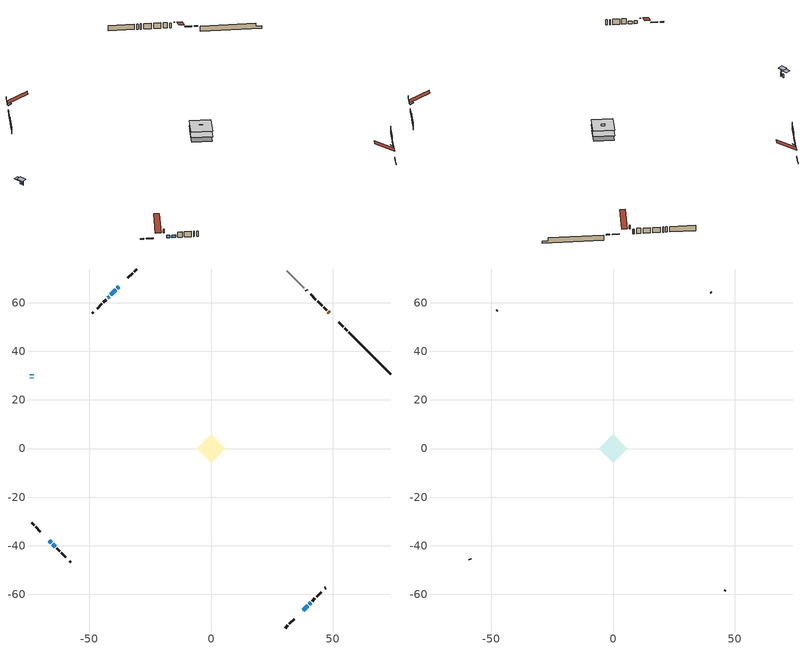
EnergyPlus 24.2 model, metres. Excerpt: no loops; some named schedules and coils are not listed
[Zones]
conditioned space
 floor outside (Floor1 construction): -0.5,0 0,0.5 0.5,0 0,-0.5 z1.17
 floor adiabatic (AdiabaticFloorConstruction): -5.95,0 0,5.95 5.95,0 0,-5.95 z1.17
 floor foundation (Slab1 construction): -5.72,0 0,5.72 5.72,0 0,-5.72 z-1.22
 wall outside (RimJoist1 construction): 30.58,-73.82 31.61,-72.79 / -73.82,-30.58 -72.79,-31.61 / -30.58,73.82 -31.61,72.79 / 56.03,48.37 55,49.4 z1.17:1.47
 wall outside (RimJoist2 construction): 32.27,-72.13 34.17,-70.23 / -72.13,-32.27 -70.23,-34.17 / -32.27,72.13 -34.17,70.23 / 54.34,50.06 52.44,51.96 z1.17:1.47
 wall outside (AdiabaticWallConstruction 1): 48.64,55.75 48.19,56.21 z1.17:3.2
 wall outside (AdiabaticWallConstruction): -73.82,30.58 -73.82,30.09 z1.17:2.77; -66.44,-37.96 -65.66,-38.74 / 37.96,-66.44 39.74,-64.65 / -37.96,66.44 -38.5,65.89 / -39.16,65.24 -41.26,63.14 / -65,-39.39 -64,-40.4 / -41.91,62.48 -42.5,61.9 / 40.4,-64 40.93,-63.47 z1.17:2.39; -73.82,29.17 -73.82,28.94 z1.17:3.2
 wall outside (Wall1 construction): 41.58,-62.81 42.74,-61.66 / -63.34,-41.05 -62.19,-42.21 / -43.15,61.24 -44.31,60.08 / 47.53,56.86 46.38,58.02 z1.17:3.61
 wall outside (Wall2 construction): 43.4,-61 45.29,-59.11 / -61.53,-42.87 -59.64,-44.76 / -44.97,59.43 -46.86,57.54 / 45.72,58.68 43.83,60.57 z1.17:3.61
 wall outside (Wall5 construction): 46.84,-57.56 47.23,-57.17 / -58.09,-46.31 -57.7,-46.7 / -48.41,55.99 -48.8,55.6 / 39.46,64.94 39.07,65.32 z1.17:3.61
 wall foundation (FoundationWall1 construction): 56.69,47.71,-1.22 56.69,47.71,1.17 72.11,32.29,1.17 72.11,32.29,-0.17 73.82,30.58,-0.17 73.82,30.58,-1.22
 wall othersidecoefficients (Wall3 construction): 43.17,61.23 41.01,63.39 z1.17:3.61
 wall adiabatic (Wall6 construction): 38.42,65.98 31.23,73.16 z1.17:3.61
 window (WindowConstruction 4): -73.82,30.58 -73.82,30.1 z1.17:2.77
 window (WindowConstruction 8): -66.43,-37.96 -65.66,-38.74 z1.17:2.39
 window (WindowConstruction 5): -73.82,29.17 -73.82,28.94 z1.17:3.2
 window (WindowConstruction): 37.96,-66.43 39.74,-64.65 z1.17:2.39
 window (WindowConstruction 1): -37.96,66.43 -38.5,65.89 z1.17:2.39
 window (WindowConstruction 2): -39.16,65.24 -41.26,63.14 z1.17:2.39
 window (WindowConstruction 3): -65,-39.39 -64,-40.4 z1.17:2.39
 window (WindowConstruction 6): -41.91,62.48 -42.5,61.9 z1.17:2.39
 window (WindowConstruction 7): 40.4,-64 40.93,-63.47 z1.17:2.39
 door (Door): 48.64,55.75 48.19,56.21 z1.17:3.2
 ceiling adiabatic (AdiabaticFloorConstruction): 0,-5.95 5.95,0 0,5.95 -5.95,0 z1.17
attic - vented
 floor to conditioned space (Floor2 construction Reversed): -5.87,0 0,5.87 5.87,0 0,-5.87 z3.61
 floor to conditioned space (Floor3 construction Reversed): -1.01,0 0,1.01 1.01,0 0,-1.01 z3.61
 wall outside (Wall4 construction): 45.95,-58.45 46.18,-58.21 / -58.98,-45.42 -58.74,-45.65 / -47.52,56.88 -47.75,56.64 / 40.35,64.04 40.12,64.28 z1.17:3.61
 roof outside (Roof1 construction): 36.38,-68.02,3.61 30.83,-62.47,7.53 29.27,-64.02,7.53 34.83,-69.57,3.61; -68.02,-36.38,3.61 -62.47,-30.83,7.53 -64.02,-29.27,7.53 -69.57,-34.83,3.61; -36.38,68.02,3.61 -30.83,62.47,7.53 -29.27,64.02,7.53 -34.83,69.57,3.61; 50.23,54.17,3.61 44.68,48.62,7.53 46.23,47.07,7.53 51.78,52.62,3.61
 roof outside (Roof2 construction): 37.31,-67.09,3.61 36.37,-66.15,4.38 36.1,-66.42,4.38 37.03,-67.36,3.61; -67.09,-37.31,3.61 -66.15,-36.37,4.38 -66.42,-36.1,4.38 -67.36,-37.03,3.61; -37.31,67.09,3.61 -36.37,66.15,4.38 -36.1,66.42,4.38 -37.03,67.36,3.61; 49.3,55.1,3.61 48.36,54.16,4.38 48.63,53.89,4.38 49.57,54.83,3.61
shading: -73.82,28.88 -73.82,31.8 -75.8,31.8 -75.8,28.88 z3.99; -73.82,27.72 -73.82,30.39 -75.8,30.39 -75.8,27.72 z4.42
[Building]
Building 1: Terrain=Suburbs
[Site:Location]
Montreal Mirabel Intl AP_QC: Latitude {deg}=45.68; Longitude {deg}=-74.03; Time Zone {hr}=-5; Elevation {m}=82; Keep Site Location Information=Yes
[Site:GroundTemperature:Shallow]
0.642858, -1.75623, -1.94836, -0.80987, 3.76054, 8.30966, 12.2535, 14.7518, 14.9641, 12.9321, 9.08883, 4.67926
[Site:WaterMainsTemperature]
Calculation Method=Schedule; Temperature Schedule=mains temperature schedule
[Material] Roughness=Rough; Thermal Absorptance=0.9
Name | Thickness {m} | Conductivity {W/m-K} | Density {kg/m3} | Specific Heat {J/kg-K} | Solar Absorptance | Visible Absorptance
asphalt or fiberglass shingles | 0.00635 | 0.162714 | 1121.4 | 1465.45 | 0.4 | 0.4
ceiling loosefill ins | 0.254 | 0.0480833 | 16.02 | 1046.75 | 0.7 | 0.7
ceiling stud and cavity | 0.1397 | 0.419767 | 65.682 | 1177.47 | 0.7 | 0.7
ceiling stud and cavity 1 | 0.1397 | 0.933343 | 65.682 | 1177.47 | 0.7 | 0.7
concrete 4.0 in. | 0.1016 | 1.803125 | 2242.8 | 837.4 | 0.7 | 0.7
concrete 8.0 in. | 0.2032 | 1.803125 | 2242.8 | 837.4 | 0.7 | 0.7
door material | 0.04445 | 0.053851 | 512.64 | 1214.23 | 0.7 | 0.7
floor covering | 0.0127 | 0.0433444 | 54.468 | 1339.84 | 0.6 | 0.6
floor rigid ins; rim joist rigid ins; wall rigid ins | 0.051816 | 0.029427 | 32.04 | 1214.23 | 0.7 | 0.7
floor rigid ins 1; wall rigid ins 2 | 0.512978 | 0.029427 | 32.04 | 1214.23 | 0.7 | 0.7
floor stud and cavity | 0.1397 | 0.0778432 | 92.3553 | 1139.71 | 0.7 | 0.7
floor stud and cavity 1 | 0.1397 | 1.75129 | 37.0049 | 1207.88 | 0.7 | 0.7
furniture material conditioned space 1 | 0.1524 | 0.115458 | 640.8 | 1214.23 | 0.6 | 0.6
gypsum board | 0.0127 | 0.160291 | 801 | 837.4 | 0.6 | 0.6
osb sheathing 0.5 in. | 0.0127 | 0.115458 | 512.64 | 1214.23 | 0.7 | 0.7
osb sheathing 0.75 in. | 0.01905 | 0.115458 | 512.64 | 1214.23 | 0.7 | 0.7
osb sheathing 2.0 in. | 0.0508 | 0.115458 | 512.64 | 1214.23 | 0.7 | 0.7
rim joist stud and cavity | 0.0508 | 0.0415359 | 125.044 | 1163.47 | 0.6 | 0.6
rim joist stud and cavity 1 | 0.0508 | 0.0381826 | 125.044 | 1163.47 | 0.6 | 0.6
wall rigid ins 1 | 0.051816 | 0.029427 | 32.04 | 1214.23 | 0.4 | 0.4
wall stud and cavity | 0.1397 | 0.228645 | 139.0536 | 1170.24 | 0.7 | 0.7
wall stud and cavity 1 | 0.1397 | 0.189354 | 139.0536 | 1170.24 | 0.7 | 0.7
wall stud and cavity 2 | 0.1397 | 0.193726 | 139.0536 | 1170.24 | 0.7 | 0.7
wall stud and cavity 3 | 0.0889 | 6.1454 | 50.32683 | 1063.81 | 0.6 | 0.6
wall stud and cavity 4 | 0.1397 | 0.0945237 | 139.0536 | 1170.24 | 0.7 | 0.7
wall stud and cavity 5 | 0.1397 | 0.155097 | 139.0536 | 1170.24 | 0.7 | 0.7
wall stud and cavity 6 | 0.0889 | 0.380278 | 52.3479 | 1209.89 | 0.7 | 0.7
wall stud and cavity 7 | 0.0889 | 0.391764 | 83.0341 | 1211.67 | 0.7 | 0.7
wood siding | 0.0254 | 0.102417 | 544.68 | 1172.36 | 0.4 | 0.4
wood siding 1 | 0.00254 | 0.102417 | 544.68 | 1172.36 | 0.4 | 0.4
wood siding 2; wood siding 3; wood siding 4 | 0.0254 | 0.102417 | 544.68 | 1172.36 | 0.7 | 0.7
[WindowMaterial:SimpleGlazingSystem]
Name | U-Factor {W/m2-K} | Solar Heat Gain Coefficient
WindowMaterial | 2.90203 | 0.65
WindowMaterial 1 | 2.95994 | 0.56
WindowMaterial 2 | 2.92871 | 0.63
WindowMaterial 3 | 2.99003 | 0.53
WindowMaterial 4 | 2.986628 | 0.61
WindowMaterial 5 | 3.13369 | 0.48
WindowMaterial 6 | 3.00253 | 0.53
WindowMaterial 7 | 3.000823 | 0.52
WindowMaterial 8 | 2.98152 | 0.56
[Construction]
AdiabaticFloorConstruction: floor stud and cavity 1, floor rigid ins 1, osb sheathing 0.75 in., floor covering
AdiabaticWallConstruction: wood siding 3, wall rigid ins 2, wall stud and cavity 6, gypsum board
AdiabaticWallConstruction 1: wood siding 4, wall rigid ins 2, wall stud and cavity 6, gypsum board
Door: door material
Floor1 construction: floor stud and cavity, floor rigid ins, osb sheathing 0.75 in., floor covering
Floor2 construction Reversed: gypsum board, ceiling stud and cavity, ceiling loosefill ins
Floor3 construction Reversed: gypsum board, ceiling stud and cavity 1, ceiling loosefill ins
FoundationWall1 construction: concrete 8.0 in.
furniture construction conditioned space 1: furniture material conditioned space 1
PartitionWallConstruction: gypsum board, wall stud and cavity 7, gypsum board
RimJoist1 construction: wood siding 2, rim joist rigid ins, osb sheathing 2.0 in., rim joist stud and cavity
RimJoist2 construction: wood siding 2, rim joist rigid ins, osb sheathing 2.0 in., rim joist stud and cavity 1
Roof1 construction; Roof2 construction: asphalt or fiberglass shingles
Slab1 construction: concrete 4.0 in.
Wall1 construction: wood siding, wall rigid ins, osb sheathing 0.5 in., wall stud and cavity, gypsum board
Wall2 construction: wood siding, wall rigid ins, osb sheathing 0.5 in., wall stud and cavity 1, gypsum board
Wall3 construction: wall rigid ins 1, osb sheathing 0.5 in., wall stud and cavity 2, gypsum board
Wall4 construction: wood siding 1, wall stud and cavity 3
Wall5 construction: wood siding, osb sheathing 0.5 in., wall stud and cavity 4, gypsum board
Wall6 construction: wall rigid ins 1, osb sheathing 0.5 in., wall stud and cavity 5, gypsum board
WindowConstruction: WindowMaterial
WindowConstruction 1: WindowMaterial 1
WindowConstruction 2: WindowMaterial 2
WindowConstruction 3: WindowMaterial 3
WindowConstruction 4: WindowMaterial 4
WindowConstruction 5: WindowMaterial 5
WindowConstruction 6: WindowMaterial 6
WindowConstruction 7: WindowMaterial 7
WindowConstruction 8: WindowMaterial 8
[Zone] Multiplier=1; Part of Total Floor Area=Yes
Name | Volume {m3}
attic - vented | 47.4197
conditioned space | 343.6
[Space]
Name | Zone | Volume {m3}
attic - vented 1 | attic - vented | 47.4197
conditioned space 1 | conditioned space | 343.6
[ZoneInfiltration:EffectiveLeakageArea]
infil attic - vented 1: Zone or Space=attic - vented 1; Schedule=Always On Discrete; Effective Air Leakage Area {cm2}=3273.69; Stack Coefficient=0.000442487; Wind Coefficient=1.42125e-05
[ZoneMixing]
whole house fan mix: Zone or Space=attic - vented; Schedule=Always On Continuous; Design Flow Rate Calculation Method=Flow/Zone; Design Flow Rate {m3/s}=0; Source Zone or Space=conditioned space
[SurfaceProperty:ExposedFoundationPerimeter]
Slab1: Exposed Perimeter Calculation Method=TotalExposedPerimeter; Total Exposed Perimeter {m}=24.232
[SurfaceProperty:OtherSideCoefficients]
other non-freezing space: Combined Convective/Radiative Film Coefficient {W/m2-K}=8.35; Constant Temperature Coefficient=1; External Dry-Bulb Temperature Coefficient=0; Ground Temperature Coefficient=0; Wind Speed Coefficient=0; Zone Air Temperature Coefficient=0; Constant Temperature Schedule=other non-freezing space; Previous Other Side Temperature Coefficient=0
[InternalMass] Zone or ZoneList=conditioned space; Space or SpaceList=conditioned space 1
Name | Construction | Surface Area {m2}
furniture mass conditioned space 1 | furniture construction conditioned space 1 | 54.744
partition wall mass | PartitionWallConstruction | 136.86
[Lights]
interior lighting: Zone or ZoneList or Space or SpaceList=conditioned space 1; Schedule=interior lighting schedule; Design Level Calculation Method=LightingLevel; Lighting Level {W}=343.2; Return Air Fraction=0; Fraction Radiant=0.6; Fraction Visible=0.2; Fraction Replaceable=1
[People]
occupants: Zone or ZoneList or Space or SpaceList=conditioned space 1; Number of People Schedule=occupants schedule; Number of People Calculation Method=People; Number of People=3; Fraction Radiant=0.314171; Sensible Heat Fraction=0.56303; Activity Level Schedule=occupants activity schedule; Carbon Dioxide Generation Rate {m3/s-W}=0; Enable ASHRAE 55 Comfort Warnings=No; Mean Radiant Temperature Calculation Type=EnclosureAveraged
[ElectricEquipment] Zone or ZoneList or Space or SpaceList=conditioned space 1; Design Level Calculation Method=EquipmentLevel
Name | Schedule | Design Level {W} | Fraction Latent | Fraction Radiant | Fraction Lost
clothes dryer | clothes dryer schedule | 140.772 | 0.015 | 0.081 | 0.85
clothes washer | clothes washer schedule | 32.1985 | 0.03 | 0.162 | 0.7
cooking range | cooking range schedule | 208.969 | 0.08 | 0.432 | 0.2
dishwasher | dishwasher schedule | 66.8632 | 0.3 | 0.18 | 0.4
fridge | fridge schedule | 72.9452 | 0 | 0.6 | 0
mech vent bath fan 0 | mech vent bath fan 0 schedule | 50.2 | 0 | 0 | 1
mech vent house fan | mech vent house fan schedule | 0 | 0 | 0 | 1
mech vent house fan cfis | mech vent house fan cfis schedule | 0 | 0 | 0 | 0
mech vent range fan 0 | mech vent range fan 0 schedule | 57 | 0 | 0 | 1
misc plug loads | misc plug loads schedule | 494.7 | 0.045 | 0.513 | 0.1
whole house fan | Always On Discrete | 0 | 0 | 0 | 1
[OtherEquipment] Zone or ZoneList or Space or SpaceList=conditioned space 1; Design Level Calculation Method=EquipmentLevel
Name | Fuel Type | Schedule | Design Level {W} | Fraction Latent | Fraction Radiant | Fraction Lost
clothes dryer 1 | Electricity | clothes dryer schedule | 0 | 0.015 | 0.081 | 0.85
cooking range 1 | Electricity | cooking range schedule | 0 | 0.08 | 0.432 | 0.2
general water use latent | None | general water use schedule | 59.3978 | 1 | 0 | 0
general water use sensible | None | general water use schedule | -58.539 | 0 | 0.6 | 0
mech vent house fan latent load | None | Always On Discrete | 0 | 1 | 0 | 0
mech vent house fan sensible load | None | Always On Discrete | 0 | 0 | 0 | 0
water heater energy adjustment1 | Electricity | Always On Discrete | 0.01 | 0 | 0 | 1
[ZoneInfiltration:DesignFlowRate] Zone or ZoneList or Space or SpaceList=conditioned space 1; Schedule=Always On Discrete; Design Flow Rate Calculation Method=Flow/Zone; Design Flow Rate {m3/s}=0
infil flow; natural vent flow; whole house fan flow
[ZoneControl:Thermostat]
conditioned space Thermostat: Zone or ZoneList=conditioned space; Control Type Schedule=conditioned space Thermostat Schedule; Control 1=conditioned space temperature setpoint; Temperature Difference Between Cutout And Setpoint {deltaC}=0
[ThermostatSetpoint:DualSetpoint]
conditioned space temperature setpoint: Heating Setpoint Temperature Schedule=heating setpoint; Cooling Setpoint Temperature Schedule=cooling setpoint
[AirLoopHVAC:UnitarySystem]
unit heater unitary system: Control Type=Load; Controlling Zone or Thermostat Location=conditioned space; Dehumidification Control Type=None; Availability Schedule=Always On Discrete; Supply Fan=unit heater supply fan; Fan Placement=BlowThrough; Supply Air Fan Operating Mode Schedule=unit heater auto fan schedule; Heating Coil=unit heater htg coil; DX Heating Coil Sizing Ratio=1; Use DOAS DX Cooling Coil=No; Minimum Supply Air Temperature {C}=2; Latent Load Control=SensibleOnlyLoadControl; Cooling Supply Air Flow Rate Method=None; Heating Supply Air Flow Rate Method=SupplyAirFlowRate; Heating Supply Air Flow Rate {m3/s}=0.00141584; No Load Supply Air Flow Rate Method=SupplyAirFlowRate; No Load Supply Air Flow Rate {m3/s}=0; No Load Supply Air Flow Rate Control Set To Low Speed=Yes; Maximum Supply Air Temperature {C}=48.8889; Maximum Outdoor Dry-Bulb Temperature for Supplemental Heater Operation {C}=21; Ancillary On-Cycle Electric Power {W}=0; Ancillary Off-Cycle Electric Power {W}=0
[Zone equipment]
conditioned space: electric baseboard, unit heater unitary system
[Foundation:Kiva]
Foundation Kiva 1: Initial Indoor Air Temperature {C}=18; Wall Height Above Grade {m}=1.17001; Wall Depth Below Slab {m}=0.2032
[Foundation:Kiva:Settings]
Soil Conductivity {W/m-K}=0.849921; Soil Density {kg/m3}=1842.3; Soil Specific Heat {J/kg-K}=418.7; Ground Solar Absorptivity=0.9; Ground Thermal Absorptivity=0.9; Ground Surface Roughness {m}=0.03; Far-Field Width {m}=40; Deep-Ground Boundary Condition=ZeroFlux; Deep-Ground Depth {m}=40; Minimum Cell Dimension {m}=0.2; Maximum Cell Growth Coefficient=3; Simulation Timestep=Timestep
[Exterior:Lights]
exterior lighting: Schedule=exterior lighting schedule; Design Level {W}=75.6
[EnergyManagementSystem:Sensor] Output:Variable or Output:Meter Index Key=conditioned space
Name | Output:Variable or Output:Meter
conditioned_space_clg_unmet_s | Zone Cooling Setpoint Not Met Time
conditioned_space_htg_unmet_s | Zone Heating Setpoint Not Met Time
fridge_tin_s; tin_s; tin_s_1 | Zone Mean Air Temperature
tout_s | Zone Outdoor Air Drybulb Temperature
win_s | Zone Air Humidity Ratio
[Schedule:Constant]
Name | Hourly Value
Always On Continuous; mech vent house fan schedule; mech vent house fan cfis schedule; Always On Discrete | 1
other non-freezing space; fridge schedule; unit heater auto fan schedule | 0
occupants activity schedule | 117.228
[Schedule:Week:Daily]
interior lighting schedule Week Rule - Jan1-Jan27: interior lighting schedule day, interior lighting schedule day, interior lighting schedule day, interior lighting schedule day, interior lighting schedule day, interior lighting schedule day, interior lighting schedule day, interior lighting schedule default day, interior lighting schedule default day, interior lighting schedule default day, interior lighting schedule default day, interior lighting schedule default day
interior lighting schedule Week Rule - Jan28-Feb3: interior lighting schedule day, interior lighting schedule day, interior lighting schedule day, interior lighting schedule day, interior lighting schedule day 1, interior lighting schedule day 1, interior lighting schedule day 1, interior lighting schedule default day, interior lighting schedule default day, interior lighting schedule default day, interior lighting schedule default day, interior lighting schedule default day
interior lighting schedule Week Rule - Feb4-Feb24: interior lighting schedule day 1, interior lighting schedule day 1, interior lighting schedule day 1, interior lighting schedule day 1, interior lighting schedule day 1, interior lighting schedule day 1, interior lighting schedule day 1, interior lighting schedule default day, interior lighting schedule default day, interior lighting schedule default day, interior lighting schedule default day, interior lighting schedule default day
interior lighting schedule Week Rule - Feb25-Mar3: interior lighting schedule day 1, interior lighting schedule day 1, interior lighting schedule day 1, interior lighting schedule day 1, interior lighting schedule day 2, interior lighting schedule day 2, interior lighting schedule day 2, interior lighting schedule default day, interior lighting schedule default day, interior lighting schedule default day, interior lighting schedule default day, interior lighting schedule default day
interior lighting schedule Week Rule - Mar4-Mar31: interior lighting schedule day 2, interior lighting schedule day 2, interior lighting schedule day 2, interior lighting schedule day 2, interior lighting schedule day 2, interior lighting schedule day 2, interior lighting schedule day 2, interior lighting schedule default day, interior lighting schedule default day, interior lighting schedule default day, interior lighting schedule default day, interior lighting schedule default day
interior lighting schedule Week Rule - Apr1-Apr28: interior lighting schedule day 3, interior lighting schedule day 3, interior lighting schedule day 3, interior lighting schedule day 3, interior lighting schedule day 3, interior lighting schedule day 3, interior lighting schedule day 3, interior lighting schedule default day, interior lighting schedule default day, interior lighting schedule default day, interior lighting schedule default day, interior lighting schedule default day
interior lighting schedule Week Rule - Apr29-May5: interior lighting schedule day 3, interior lighting schedule day 3, interior lighting schedule day 4, interior lighting schedule day 4, interior lighting schedule day 4, interior lighting schedule day 4, interior lighting schedule day 4, interior lighting schedule default day, interior lighting schedule default day, interior lighting schedule default day, interior lighting schedule default day, interior lighting schedule default day
interior lighting schedule Week Rule - May6-May26: interior lighting schedule day 4, interior lighting schedule day 4, interior lighting schedule day 4, interior lighting schedule day 4, interior lighting schedule day 4, interior lighting schedule day 4, interior lighting schedule day 4, interior lighting schedule default day, interior lighting schedule default day, interior lighting schedule default day, interior lighting schedule default day, interior lighting schedule default day
interior lighting schedule Week Rule - May27-Jun2: interior lighting schedule day 4, interior lighting schedule day 4, interior lighting schedule day 4, interior lighting schedule day 4, interior lighting schedule day 4, interior lighting schedule day 5, interior lighting schedule day 5, interior lighting schedule default day, interior lighting schedule default day, interior lighting schedule default day, interior lighting schedule default day, interior lighting schedule default day
interior lighting schedule Week Rule - Jun3-Jun30: interior lighting schedule day 5, interior lighting schedule day 5, interior lighting schedule day 5, interior lighting schedule day 5, interior lighting schedule day 5, interior lighting schedule day 5, interior lighting schedule day 5, interior lighting schedule default day, interior lighting schedule default day, interior lighting schedule default day, interior lighting schedule default day, interior lighting schedule default day
interior lighting schedule Week Rule - Jul1-Jul28: interior lighting schedule day 6, interior lighting schedule day 6, interior lighting schedule day 6, interior lighting schedule day 6, interior lighting schedule day 6, interior lighting schedule day 6, interior lighting schedule day 6, interior lighting schedule default day, interior lighting schedule default day, interior lighting schedule default day, interior lighting schedule default day, interior lighting schedule default day
interior lighting schedule Week Rule - Jul29-Aug4: interior lighting schedule day 6, interior lighting schedule day 6, interior lighting schedule day 6, interior lighting schedule day 7, interior lighting schedule day 7, interior lighting schedule day 7, interior lighting schedule day 7, interior lighting schedule default day, interior lighting schedule default day, interior lighting schedule default day, interior lighting schedule default day, interior lighting schedule default day
interior lighting schedule Week Rule - Aug5-Aug25: interior lighting schedule day 7, interior lighting schedule day 7, interior lighting schedule day 7, interior lighting schedule day 7, interior lighting schedule day 7, interior lighting schedule day 7, interior lighting schedule day 7, interior lighting schedule default day, interior lighting schedule default day, interior lighting schedule default day, interior lighting schedule default day, interior lighting schedule default day
interior lighting schedule Week Rule - Aug26-Sep1: interior lighting schedule day 7, interior lighting schedule day 7, interior lighting schedule day 7, interior lighting schedule day 7, interior lighting schedule day 7, interior lighting schedule day 7, interior lighting schedule day 8, interior lighting schedule default day, interior lighting schedule default day, interior lighting schedule default day, interior lighting schedule default day, interior lighting schedule default day
interior lighting schedule Week Rule - Sep2-Sep29: interior lighting schedule day 8, interior lighting schedule day 8, interior lighting schedule day 8, interior lighting schedule day 8, interior lighting schedule day 8, interior lighting schedule day 8, interior lighting schedule day 8, interior lighting schedule default day, interior lighting schedule default day, interior lighting schedule default day, interior lighting schedule default day, interior lighting schedule default day
interior lighting schedule Week Rule - Sep30-Oct6: interior lighting schedule day 8, interior lighting schedule day 9, interior lighting schedule day 9, interior lighting schedule day 9, interior lighting schedule day 9, interior lighting schedule day 9, interior lighting schedule day 9, interior lighting schedule default day, interior lighting schedule default day, interior lighting schedule default day, interior lighting schedule default day, interior lighting schedule default day
interior lighting schedule Week Rule - Oct7-Oct27: interior lighting schedule day 9, interior lighting schedule day 9, interior lighting schedule day 9, interior lighting schedule day 9, interior lighting schedule day 9, interior lighting schedule day 9, interior lighting schedule day 9, interior lighting schedule default day, interior lighting schedule default day, interior lighting schedule default day, interior lighting schedule default day, interior lighting schedule default day
interior lighting schedule Week Rule - Oct28-Nov3: interior lighting schedule day 9, interior lighting schedule day 9, interior lighting schedule day 9, interior lighting schedule day 9, interior lighting schedule day 10, interior lighting schedule day 10, interior lighting schedule day 10, interior lighting schedule default day, interior lighting schedule default day, interior lighting schedule default day, interior lighting schedule default day, interior lighting schedule default day
interior lighting schedule Week Rule - Nov4-Nov24: interior lighting schedule day 10, interior lighting schedule day 10, interior lighting schedule day 10, interior lighting schedule day 10, interior lighting schedule day 10, interior lighting schedule day 10, interior lighting schedule day 10, interior lighting schedule default day, interior lighting schedule default day, interior lighting schedule default day, interior lighting schedule default day, interior lighting schedule default day
interior lighting schedule Week Rule - Nov25-Dec1: interior lighting schedule day 10, interior lighting schedule day 10, interior lighting schedule day 10, interior lighting schedule day 10, interior lighting schedule day 10, interior lighting schedule day 10, interior lighting schedule day 11, interior lighting schedule default day, interior lighting schedule default day, interior lighting schedule default day, interior lighting schedule default day, interior lighting schedule default day
interior lighting schedule Week Rule - Dec2-Dec31: interior lighting schedule day 11, interior lighting schedule day 11, interior lighting schedule day 11, interior lighting schedule day 11, interior lighting schedule day 11, interior lighting schedule day 11, interior lighting schedule day 11, interior lighting schedule default day, interior lighting schedule default day, interior lighting schedule default day, interior lighting schedule default day, interior lighting schedule default day
occupants schedule Week Rule - Jan1-Dec31: occupants schedule day, occupants schedule day, occupants schedule day, occupants schedule day, occupants schedule day, occupants schedule day, occupants schedule day, occupants schedule default day, occupants schedule default day, occupants schedule default day, occupants schedule default day, occupants schedule default day
clothes dryer schedule Week Rule - Jan1-Dec31: clothes dryer schedule day, clothes dryer schedule day, clothes dryer schedule day, clothes dryer schedule day, clothes dryer schedule day, clothes dryer schedule day, clothes dryer schedule day, clothes dryer schedule default day, clothes dryer schedule default day, clothes dryer schedule default day, clothes dryer schedule default day, clothes dryer schedule default day
clothes washer schedule Week Rule - Jan1-Dec31: clothes washer schedule day, clothes washer schedule day, clothes washer schedule day, clothes washer schedule day, clothes washer schedule day, clothes washer schedule day, clothes washer schedule day, clothes washer schedule default day, clothes washer schedule default day, clothes washer schedule default day, clothes washer schedule default day, clothes washer schedule default day
cooking range schedule Week Rule - Jan1-Dec31: cooking range schedule day, cooking range schedule day, cooking range schedule day, cooking range schedule day, cooking range schedule day, cooking range schedule day, cooking range schedule day, cooking range schedule default day, cooking range schedule default day, cooking range schedule default day, cooking range schedule default day, cooking range schedule default day
dishwasher schedule Week Rule - Jan1-Dec31: dishwasher schedule day, dishwasher schedule day, dishwasher schedule day, dishwasher schedule day, dishwasher schedule day, dishwasher schedule day, dishwasher schedule day, dishwasher schedule default day, dishwasher schedule default day, dishwasher schedule default day, dishwasher schedule default day, dishwasher schedule default day
mech vent bath fan 0 schedule Week Rule - Jan1-Dec31: mech vent bath fan 0 schedule day, mech vent bath fan 0 schedule day, mech vent bath fan 0 schedule day, mech vent bath fan 0 schedule day, mech vent bath fan 0 schedule day, mech vent bath fan 0 schedule day, mech vent bath fan 0 schedule day, mech vent bath fan 0 schedule default day, mech vent bath fan 0 schedule default day, mech vent bath fan 0 schedule default day, mech vent bath fan 0 schedule default day, mech vent bath fan 0 schedule default day
mech vent range fan 0 schedule Week Rule - Jan1-Dec31: mech vent range fan 0 schedule day, mech vent range fan 0 schedule day, mech vent range fan 0 schedule day, mech vent range fan 0 schedule day, mech vent range fan 0 schedule day, mech vent range fan 0 schedule day, mech vent range fan 0 schedule day, mech vent range fan 0 schedule default day, mech vent range fan 0 schedule default day, mech vent range fan 0 schedule default day, mech vent range fan 0 schedule default day, mech vent range fan 0 schedule default day
misc plug loads schedule Week Rule - Jan1-Dec31: misc plug loads schedule day, misc plug loads schedule day, misc plug loads schedule day, misc plug loads schedule day, misc plug loads schedule day, misc plug loads schedule day, misc plug loads schedule day, misc plug loads schedule default day, misc plug loads schedule default day, misc plug loads schedule default day, misc plug loads schedule default day, misc plug loads schedule default day
general water use schedule Week Rule - Jan1-Dec31: general water use schedule day, general water use schedule day, general water use schedule day, general water use schedule day, general water use schedule day, general water use schedule day, general water use schedule day, general water use schedule default day, general water use schedule default day, general water use schedule default day, general water use schedule default day, general water use schedule default day
exterior lighting schedule Week Rule - Jan1-Jan27: exterior lighting schedule day, exterior lighting schedule day, exterior lighting schedule day, exterior lighting schedule day, exterior lighting schedule day, exterior lighting schedule day, exterior lighting schedule day, exterior lighting schedule default day, exterior lighting schedule default day, exterior lighting schedule default day, exterior lighting schedule default day, exterior lighting schedule default day
exterior lighting schedule Week Rule - Jan28-Feb3: exterior lighting schedule day, exterior lighting schedule day, exterior lighting schedule day, exterior lighting schedule day, exterior lighting schedule day 1, exterior lighting schedule day 1, exterior lighting schedule day 1, exterior lighting schedule default day, exterior lighting schedule default day, exterior lighting schedule default day, exterior lighting schedule default day, exterior lighting schedule default day
exterior lighting schedule Week Rule - Feb4-Feb24: exterior lighting schedule day 1, exterior lighting schedule day 1, exterior lighting schedule day 1, exterior lighting schedule day 1, exterior lighting schedule day 1, exterior lighting schedule day 1, exterior lighting schedule day 1, exterior lighting schedule default day, exterior lighting schedule default day, exterior lighting schedule default day, exterior lighting schedule default day, exterior lighting schedule default day
exterior lighting schedule Week Rule - Feb25-Mar3: exterior lighting schedule day 1, exterior lighting schedule day 1, exterior lighting schedule day 1, exterior lighting schedule day 1, exterior lighting schedule day 2, exterior lighting schedule day 2, exterior lighting schedule day 2, exterior lighting schedule default day, exterior lighting schedule default day, exterior lighting schedule default day, exterior lighting schedule default day, exterior lighting schedule default day
exterior lighting schedule Week Rule - Mar4-Mar31: exterior lighting schedule day 2, exterior lighting schedule day 2, exterior lighting schedule day 2, exterior lighting schedule day 2, exterior lighting schedule day 2, exterior lighting schedule day 2, exterior lighting schedule day 2, exterior lighting schedule default day, exterior lighting schedule default day, exterior lighting schedule default day, exterior lighting schedule default day, exterior lighting schedule default day
exterior lighting schedule Week Rule - Apr1-Apr28: exterior lighting schedule day 3, exterior lighting schedule day 3, exterior lighting schedule day 3, exterior lighting schedule day 3, exterior lighting schedule day 3, exterior lighting schedule day 3, exterior lighting schedule day 3, exterior lighting schedule default day, exterior lighting schedule default day, exterior lighting schedule default day, exterior lighting schedule default day, exterior lighting schedule default day
exterior lighting schedule Week Rule - Apr29-May5: exterior lighting schedule day 3, exterior lighting schedule day 3, exterior lighting schedule day 4, exterior lighting schedule day 4, exterior lighting schedule day 4, exterior lighting schedule day 4, exterior lighting schedule day 4, exterior lighting schedule default day, exterior lighting schedule default day, exterior lighting schedule default day, exterior lighting schedule default day, exterior lighting schedule default day
exterior lighting schedule Week Rule - May6-May26: exterior lighting schedule day 4, exterior lighting schedule day 4, exterior lighting schedule day 4, exterior lighting schedule day 4, exterior lighting schedule day 4, exterior lighting schedule day 4, exterior lighting schedule day 4, exterior lighting schedule default day, exterior lighting schedule default day, exterior lighting schedule default day, exterior lighting schedule default day, exterior lighting schedule default day
exterior lighting schedule Week Rule - May27-Jun2: exterior lighting schedule day 4, exterior lighting schedule day 4, exterior lighting schedule day 4, exterior lighting schedule day 4, exterior lighting schedule day 4, exterior lighting schedule day 5, exterior lighting schedule day 5, exterior lighting schedule default day, exterior lighting schedule default day, exterior lighting schedule default day, exterior lighting schedule default day, exterior lighting schedule default day
[Schedule:Year]
interior lighting schedule: interior lighting schedule Week Rule - Jan1-Jan27, 1, 1, 1, 27, interior lighting schedule Week Rule - Jan28-Feb3, 1, 28, 2, 3, interior lighting schedule Week Rule - Feb4-Feb24, 2, 4, 2, 24, interior lighting schedule Week Rule - Feb25-Mar3, 2, 25, 3, 3, interior lighting schedule Week Rule - Mar4-Mar31, 3, 4, 3, 31, interior lighting schedule Week Rule - Apr1-Apr28, 4, 1, 4, 28, interior lighting schedule Week Rule - Apr29-May5, 4, 29, 5, 5, interior lighting schedule Week Rule - May6-May26, 5, 6, 5, 26, interior lighting schedule Week Rule - May27-Jun2, 5, 27, 6, 2, interior lighting schedule Week Rule - Jun3-Jun30, 6, 3, 6, 30, interior lighting schedule Week Rule - Jul1-Jul28, 7, 1, 7, 28, interior lighting schedule Week Rule - Jul29-Aug4, 7, 29, 8, 4, interior lighting schedule Week Rule - Aug5-Aug25, 8, 5, 8, 25, interior lighting schedule Week Rule - Aug26-Sep1, 8, 26, 9, 1, interior lighting schedule Week Rule - Sep2-Sep29, 9, 2, 9, 29, interior lighting schedule Week Rule - Sep30-Oct6, 9, 30, 10, 6, interior lighting schedule Week Rule - Oct7-Oct27, 10, 7, 10, 27, interior lighting schedule Week Rule - Oct28-Nov3, 10, 28, 11, 3, interior lighting schedule Week Rule - Nov4-Nov24, 11, 4, 11, 24, interior lighting schedule Week Rule - Nov25-Dec1, 11, 25, 12, 1, interior lighting schedule Week Rule - Dec2-Dec31, 12, 2, 12, 31
occupants schedule: occupants schedule Week Rule - Jan1-Dec31, 1, 1, 12, 31
clothes dryer schedule: clothes dryer schedule Week Rule - Jan1-Dec31, 1, 1, 12, 31
clothes washer schedule: clothes washer schedule Week Rule - Jan1-Dec31, 1, 1, 12, 31
cooking range schedule: cooking range schedule Week Rule - Jan1-Dec31, 1, 1, 12, 31
dishwasher schedule: dishwasher schedule Week Rule - Jan1-Dec31, 1, 1, 12, 31
mech vent bath fan 0 schedule: mech vent bath fan 0 schedule Week Rule - Jan1-Dec31, 1, 1, 12, 31
mech vent range fan 0 schedule: mech vent range fan 0 schedule Week Rule - Jan1-Dec31, 1, 1, 12, 31
misc plug loads schedule: misc plug loads schedule Week Rule - Jan1-Dec31, 1, 1, 12, 31
general water use schedule: general water use schedule Week Rule - Jan1-Dec31, 1, 1, 12, 31
exterior lighting schedule: exterior lighting schedule Week Rule - Jan1-Jan27, 1, 1, 1, 27, exterior lighting schedule Week Rule - Jan28-Feb3, 1, 28, 2, 3, exterior lighting schedule Week Rule - Feb4-Feb24, 2, 4, 2, 24, exterior lighting schedule Week Rule - Feb25-Mar3, 2, 25, 3, 3, exterior lighting schedule Week Rule - Mar4-Mar31, 3, 4, 3, 31, exterior lighting schedule Week Rule - Apr1-Apr28, 4, 1, 4, 28, exterior lighting schedule Week Rule - Apr29-May5, 4, 29, 5, 5, exterior lighting schedule Week Rule - May6-May26, 5, 6, 5, 26, exterior lighting schedule Week Rule - May27-Jun2, 5, 27, 6, 2, exterior lighting schedule Week Rule - Jun3-Jun30, 6, 3, 6, 30, exterior lighting schedule Week Rule - Jul1-Jul28, 7, 1, 7, 28, exterior lighting schedule Week Rule - Jul29-Aug4, 7, 29, 8, 4, exterior lighting schedule Week Rule - Aug5-Aug25, 8, 5, 8, 25, exterior lighting schedule Week Rule - Aug26-Sep1, 8, 26, 9, 1, exterior lighting schedule Week Rule - Sep2-Sep29, 9, 2, 9, 29, exterior lighting schedule Week Rule - Sep30-Oct6, 9, 30, 10, 6, exterior lighting schedule Week Rule - Oct7-Oct27, 10, 7, 10, 27, exterior lighting schedule Week Rule - Oct28-Nov3, 10, 28, 11, 3, exterior lighting schedule Week Rule - Nov4-Nov24, 11, 4, 11, 24, exterior lighting schedule Week Rule - Nov25-Dec1, 11, 25, 12, 1, exterior lighting schedule Week Rule - Dec2-Dec31, 12, 2, 12, 31
[Schedule:Compact]
conditioned space Thermostat Schedule: Through: 12/31, For: AllDays, Until: 24:00, 4
mains temperature schedule: Through: 01/01, For: AllDays, Until: 24:00, 5.61444, Through: 01/02, For: AllDays, Until: 24:00, 5.535, Through: 01/03, For: AllDays, Until: 24:00, 5.45667, Through: 01/04, For: AllDays, Until: 24:00, 5.37944, Through: 01/05, For: AllDays, Until: 24:00, 5.30333, Through: 01/06, For: AllDays, Until: 24:00, 5.22889, Through: 01/07, For: AllDays, Until: 24:00, 5.15611, Through: 01/08, For: AllDays, Until: 24:00, 5.08389, Through: 01/09, For: AllDays, Until: 24:00, 5.01333, Through: 01/10, For: AllDays, Until: 24:00, 4.94444, Through: 01/11, For: AllDays, Until: 24:00, 4.87667, Through: 01/12, For: AllDays, Until: 24:00, 4.81056, Through: 01/13, For: AllDays, Until: 24:00, 4.74556, Through: 01/14, For: AllDays, Until: 24:00, 4.68222, Through: 01/15, For: AllDays, Until: 24:00, 4.62056, Through: 01/16, For: AllDays, Until: 24:00, 4.56, Through: 01/17, For: AllDays, Until: 24:00, 4.50111, Through: 01/18, For: AllDays, Until: 24:00, 4.44389, Through: 01/19, For: AllDays, Until: 24:00, 4.38778, Through: 01/20, For: AllDays, Until: 24:00, 4.33389, Through: 01/21, For: AllDays, Until: 24:00, 4.28111, Through: 01/22, For: AllDays, Until: 24:00, 4.23, Through: 01/23, For: AllDays, Until: 24:00, 4.18056, Through: 01/24, For: AllDays, Until: 24:00, 4.13278, Through: 01/25, For: AllDays, Until: 24:00, 4.08667, Through: 01/26, For: AllDays, Until: 24:00, 4.04222, Through: 01/27, For: AllDays, Until: 24:00, 3.99944, Through: 01/28, For: AllDays, Until: 24:00, 3.95833, Through: 01/29, For: AllDays, Until: 24:00, 3.91889, Through: 01/30, For: AllDays, Until: 24:00, 3.88111, Through: 01/31, For: AllDays, Until: 24:00, 3.845, Through: 02/01, For: AllDays, Until: 24:00, 3.81056, Through: 02/02, For: AllDays, Until: 24:00, 3.77778, Through: 02/03, For: AllDays, Until: 24:00, 3.74722, Through: 02/04, For: AllDays, Until: 24:00, 3.71833, Through: 02/05, For: AllDays, Until: 24:00, 3.69056, Through: 02/06, For: AllDays, Until: 24:00, 3.66556, Through: 02/07, For: AllDays, Until: 24:00, 3.64167, Through: 02/08, For: AllDays, Until: 24:00, 3.61944, Through: 02/09, For: AllDays, Until: 24:00, 3.59944, Through: 02/10, For: AllDays, Until: 24:00, 3.58111, Through: 02/11, For: AllDays, Until: 24:00, 3.56444, Through: 02/12, For: AllDays, Until: 24:00, 3.55, Through: 02/13, For: AllDays, Until: 24:00, 3.53667, Through: 02/14, For: AllDays, Until: 24:00, 3.52556, Through: 02/15, For: AllDays, Until: 24:00, 3.51667, Through: 02/16, For: AllDays, Until: 24:00, 3.50889, Through: 02/17, For: AllDays, Until: 24:00, 3.50333, Through: 02/18, For: AllDays, Until: 24:00, 3.49944, Through: 02/19, For: AllDays, Until: 24:00, 3.49778, Through: 02/20, For: AllDays, Until: 24:00, 3.49778, Through: 02/21, For: AllDays, Until: 24:00, 3.49944, Through: 02/22, For: AllDays, Until: 24:00, 3.50278, Through: 02/23, For: AllDays, Until: 24:00, 3.50833, Through: 02/24, For: AllDays, Until: 24:00, 3.515, Through: 02/25, For: AllDays, Until: 24:00, 3.52444, Through: 02/26, For: AllDays, Until: 24:00, 3.535, Through: 02/27, For: AllDays, Until: 24:00, 3.54778, Through: 02/28, For: AllDays, Until: 24:00, 3.56222, Through: 03/01, For: AllDays, Until: 24:00, 3.57833, Through: 03/02, For: AllDays, Until: 24:00, 3.59667, Through: 03/03, For: AllDays, Until: 24:00, 3.61667, Through: 03/04, For: AllDays, Until: 24:00, 3.63833, Through: 03/05, For: AllDays, Until: 24:00, 3.66167, Through: 03/06, For: AllDays, Until: 24:00, 3.68667, Through: 03/07, For: AllDays, Until: 24:00, 3.71389, Through: 03/08, For: AllDays, Until: 24:00, 3.74278, Through: 03/09, For: AllDays, Until: 24:00, 3.77333, Through: 03/10, For: AllDays, Until: 24:00, 3.80556, Through: 03/11, For: AllDays, Until: 24:00, 3.83944, Through: 03/12, For: AllDays, Until: 24:00, 3.87556, Through: 03/13, For: AllDays, Until: 24:00, 3.91278, Through: 03/14, For: AllDays, Until: 24:00, 3.95222, Through: 03/15, For: AllDays, Until: 24:00, 3.99278, Through: 03/16, For: AllDays, Until: 24:00, 4.03556, Through: 03/17, For: AllDays, Until: 24:00, 4.08, Through: 03/18, For: AllDays, Until: 24:00, 4.12556, Through: 03/19, For: AllDays, Until: 24:00, 4.17333, Through: 03/20, For: AllDays, Until: 24:00, 4.22278, Through: 03/21, For: AllDays, Until: 24:00, 4.27333, Through: 03/22, For: AllDays, Until: 24:00, 4.32556, Through: 03/23, For: AllDays, Until: 24:00, 4.38, Through: 03/24, For: AllDays, Until: 24:00, 4.43556, Through: 03/25, For: AllDays, Until: 24:00, 4.49222, Through: 03/26, For: AllDays, Until: 24:00, 4.55111, Through: 03/27, For: AllDays, Until: 24:00, 4.61111, Through: 03/28, For: AllDays, Until: 24:00, 4.67278, Through: 03/29, For: AllDays, Until: 24:00, 4.73611, Through: 03/30, For: AllDays, Until: 24:00, 4.80056, Through: 03/31, For: AllDays, Until: 24:00, 4.86667, Through: 04/01, For: AllDays, Until: 24:00, 4.93444, Through: 04/02, For: AllDays, Until: 24:00, 5.00333, Through: 04/03, For: AllDays, Until: 24:00, 5.07333, Through: 04/04, For: AllDays, Until: 24:00, 5.145, Through: 04/05, For: AllDays, Until: 24:00, 5.21833, Through: 04/06, For: AllDays, Until: 24:00, 5.29222, Through: 04/07, For: AllDays, Until: 24:00, 5.36778, Through: 04/08, For: AllDays, Until: 24:00, 5.445, Through: 04/09, For: AllDays, Until: 24:00, 5.52333, Through: 04/10, For: AllDays, Until: 24:00, 5.60222, Through: 04/11, For: AllDays, Until: 24:00, 5.68278, Through: 04/12, For: AllDays, Until: 24:00, 5.765, Through: 04/13, For: AllDays, Until: 24:00, 5.84778, Through: 04/14, For: AllDays, Until: 24:00, 5.93167, Through: 04/15, For: AllDays, Until: 24:00, 6.01722, Through: 04/16, For: AllDays, Until: 24:00, 6.10333, Through: 04/17, For: AllDays, Until: 24:00, 6.19056, Through: 04/18, For: AllDays, Until: 24:00, 6.27889, Through: 04/19, For: AllDays, Until: 24:00, 6.36833, Through: 04/20, For: AllDays, Until: 24:00, 6.45833, Through: 04/21, For: AllDays, Until: 24:00, 6.55, Through: 04/22, For: AllDays, Until: 24:00, 6.64222, Through: 04/23, For: AllDays, Until: 24:00, 6.735, Through: 04/24, For: AllDays, Until: 24:00, 6.82944, Through: 04/25, For: AllDays, Until: 24:00, 6.92389, Through: 04/26, For: AllDays, Until: 24:00, 7.01944, Through: 04/27, For: AllDays, Until: 24:00, 7.11611, Through: 04/28, For: AllDays, Until: 24:00, 7.21333, Through: 04/29, For: AllDays, Until: 24:00, 7.31111, Through: 04/30, For: AllDays, Until: 24:00, 7.41, Through: 05/01, For: AllDays, Until: 24:00, 7.50944, Through: 05/02, For: AllDays, Until: 24:00, 7.60889, Through: 05/03, For: AllDays, Until: 24:00, 7.71, Through: 05/04, For: AllDays, Until: 24:00, 7.81111, Through: 05/05, For: AllDays, Until: 24:00, 7.91278, Through: 05/06, For: AllDays, Until: 24:00, 8.015, Through: 05/07, For: AllDays, Until: 24:00, 8.11778, Through: 05/08, For: AllDays, Until: 24:00, 8.22056, Through: 05/09, For: AllDays, Until: 24:00, 8.32444, Through: 05/10, For: AllDays, Until: 24:00, 8.42833, Through: 05/11, For: AllDays, Until: 24:00, 8.53278, Through: 05/12, For: AllDays, Until: 24:00, 8.63722, Through: 05/13, For: AllDays, Until: 24:00, 8.74222, Through: 05/14, For: AllDays, Until: 24:00, 8.84778, Through: 05/15, For: AllDays, Until: 24:00, 8.95333, Through: 05/16, For: AllDays, Until: 24:00, 9.05889, Through: 05/17, For: AllDays, Until: 24:00, 9.165, Through: 05/18, For: AllDays, Until: 24:00, 9.27111, Through: 05/19, For: AllDays, Until: 24:00, 9.37722, Through: 05/20, For: AllDays, Until: 24:00, 9.48389, Through: 05/21, For: AllDays, Until: 24:00, 9.59, Through: 05/22, For: AllDays, Until: 24:00, 9.69667, Through: 05/23, For: AllDays, Until: 24:00, 9.80278, Through: 05/24, For: AllDays, Until: 24:00, 9.90944, Through: 05/25, For: AllDays, Until: 24:00, 10.0156, Through: 05/26, For: AllDays, Until: 24:00, 10.1217, Through: 05/27, For: AllDays, Until: 24:00, 10.2278, Through: 05/28, For: AllDays, Until: 24:00, 10.3339, Through: 05/29, For: AllDays, Until: 24:00, 10.4394, Through: 05/30, For: AllDays, Until: 24:00, 10.545, Through: 05/31, For: AllDays, Until: 24:00, 10.65, Through: 06/01, For: AllDays, Until: 24:00, 10.755, Through: 06/02, For: AllDays, Until: 24:00, 10.86, Through: 06/03, For: AllDays, Until: 24:00, 10.9639, Through: 06/04, For: AllDays, Until: 24:00, 11.0678, Through: 06/05, For: AllDays, Until: 24:00, 11.1717, Through: 06/06, For: AllDays, Until: 24:00, 11.2744, Through: 06/07, For: AllDays, Until: 24:00, 11.3772, Through: 06/08, For: AllDays, Until: 24:00, 11.4789, Through: 06/09, For: AllDays, Until: 24:00, 11.5806, Through: 06/10, For: AllDays, Until: 24:00, 11.6817, Through: 06/11, For: AllDays, Until: 24:00, 11.7822, Through: 06/12, For: AllDays, Until: 24:00, 11.8817, Through: 06/13, For: AllDays, Until: 24:00, 11.9811, Through: 06/14, For: AllDays, Until: 24:00, 12.0794, Through: 06/15, For: AllDays, Until: 24:00, 12.1772, Through: 06/16, For: AllDays, Until: 24:00, 12.2739, Through: 06/17, For: AllDays, Until: 24:00, 12.37, Through: 06/18, For: AllDays, Until: 24:00, 12.4656, Through: 06/19, For: AllDays, Until: 24:00, 12.56, Through: 06/20, For: AllDays, Until: 24:00, 12.6539, Through: 06/21, For: AllDays, Until: 24:00, 12.7467, Through: 06/22, For: AllDays, Until: 24:00, 12.8389, Through: 06/23, For: AllDays, Until: 24:00, 12.93, Through: 06/24, For: AllDays, Until: 24:00, 13.02, Through: 06/25, For: AllDays, Until: 24:00, 13.1089, Through: 06/26, For: AllDays, Until: 24:00, 13.1972, Through: 06/27, For: AllDays, Until: 24:00, 13.2839, Through: 06/28, For: AllDays, Until: 24:00, 13.37, Through: 06/29, For: AllDays, Until: 24:00, 13.455, Through: 06/30, For: AllDays, Until: 24:00, 13.5383, Through: 07/01, For: AllDays, Until: 24:00, 13.6211, Through: 07/02, For: AllDays, Until: 24:00, 13.7028, Through: 07/03, For: AllDays, Until: 24:00, 13.7828, Through: 07/04, For: AllDays, Until: 24:00, 13.8617, Through: 07/05, For: AllDays, Until: 24:00, 13.9394, Through: 07/06, For: AllDays, Until: 24:00, 14.0161, Through: 07/07, For: AllDays, Until: 24:00, 14.0911, Through: 07/08, For: AllDays, Until: 24:00, 14.165, Through: 07/09, For: AllDays, Until: 24:00, 14.2378, Through: 07/10, For: AllDays, Until: 24:00, 14.3089, Through: 07/11, For: AllDays, Until: 24:00, 14.3789, Through: 07/12, For: AllDays, Until: 24:00, 14.4472, Through: 07/13, For: AllDays, Until: 24:00, 14.5144, Through: 07/14, For: AllDays, Until: 24:00, 14.58, Through: 07/15, For: AllDays, Until: 24:00, 14.6444, Through: 07/16, For: AllDays, Until: 24:00, 14.7072, Through: 07/17, For: AllDays, Until: 24:00, 14.7683, Through: 07/18, For: AllDays, Until: 24:00, 14.8278, Through: 07/19, For: AllDays, Until: 24:00, 14.8861, Through: 07/20, For: AllDays, Until: 24:00, 14.9428, Through: 07/21, For: AllDays, Until: 24:00, 14.9978, Through: 07/22, For: AllDays, Until: 24:00, 15.0517, Through: 07/23, For: AllDays, Until: 24:00, 15.1033, Through: 07/24, For: AllDays, Until: 24:00, 15.1539, Through: 07/25, For: AllDays, Until: 24:00, 15.2028, Through: 07/26, For: AllDays, Until: 24:00, 15.2494, Through: 07/27, For: AllDays, Until: 24:00, 15.295, Through: 07/28, For: AllDays, Until: 24:00, 15.3389, Through: 07/29, For: AllDays, Until: 24:00, 15.3811, Through: 07/30, For: AllDays, Until: 24:00, 15.4211, Through: 07/31, For: AllDays, Until: 24:00, 15.46, Through: 08/01, For: AllDays, Until: 24:00, 15.4972, Through: 08/02, For: AllDays, Until: 24:00, 15.5322, Through: 08/03, For: AllDays, Until: 24:00, 15.5656, Through: 08/04, For: AllDays, Until: 24:00, 15.5978, Through: 08/05, For: AllDays, Until: 24:00, 15.6278, Through: 08/06, For: AllDays, Until: 24:00, 15.6561, Through: 08/07, For: AllDays, Until: 24:00, 15.6822, Through: 08/08, For: AllDays, Until: 24:00, 15.7072, Through: 08/09, For: AllDays, Until: 24:00, 15.73, Through: 08/10, For: AllDays, Until: 24:00, 15.7511, Through: 08/11, For: AllDays, Until: 24:00, 15.7706, Through: 08/12, For: AllDays, Until: 24:00, 15.7883, Through: 08/13, For: AllDays, Until: 24:00, 15.8039, Through: 08/14, For: AllDays, Until: 24:00, 15.8178, Through: 08/15, For: AllDays, Until: 24:00, 15.83, Through: 08/16, For: AllDays, Until: 24:00, 15.84, Through: 08/17, For: AllDays, Until: 24:00, 15.8489, Through: 08/18, For: AllDays, Until: 24:00, 15.8556, Through: 08/19, For: AllDays, Until: 24:00, 15.86, Through: 08/20, For: AllDays, Until: 24:00, 15.8633, Through: 08/21, For: AllDays, Until: 24:00, 15.8644, Through: 08/22, For: AllDays, Until: 24:00, 15.8633, Through: 08/23, For: AllDays, Until: 24:00, 15.8611, Through: 08/24, For: AllDays, Until: 24:00, 15.8567, Through: 08/25, For: AllDays, Until: 24:00, 15.8506, Through: 08/26, For: AllDays, Until: 24:00, 15.8428, Through: 08/27, For: AllDays, Until: 24:00, 15.8328, Through: 08/28, For: AllDays, Until: 24:00, 15.8211, Through: 08/29, For: AllDays, Until: 24:00, 15.8078, Through: 08/30, For: AllDays, Until: 24:00, 15.7922, Through: 08/31, For: AllDays, Until: 24:00, 15.7756, Through: 09/01, For: AllDays, Until: 24:00, 15.7567, Through: 09/02, For: AllDays, Until: 24:00, 15.7356, Through: 09/03, For: AllDays, Until: 24:00, 15.7133, Through: 09/04, For: AllDays, Until: 24:00, 15.6889, Through: 09/05, For: AllDays, Until: 24:00, 15.6628, Through: 09/06, For: AllDays, Until: 24:00, 15.635, Through: 09/07, For: AllDays, Until: 24:00, 15.6056, Through: 09/08, For: AllDays, Until: 24:00, 15.5744, Through: 09/09, For: AllDays, Until: 24:00, 15.5411, Through: 09/10, For: AllDays, Until: 24:00, 15.5061, Through: 09/11, For: AllDays, Until: 24:00, 15.47, Through: 09/12, For: AllDays, Until: 24:00, 15.4317, Through: 09/13, For: AllDays, Until: 24:00, 15.3917, Through: 09/14, For: AllDays, Until: 24:00, 15.35, Through: 09/15, For: AllDays, Until: 24:00, 15.3067, Through: 09/16, For: AllDays, Until: 24:00, 15.2617, Through: 09/17, For: AllDays, Until: 24:00, 15.215, Through: 09/18, For: AllDays, Until: 24:00, 15.1667, Through: 09/19, For: AllDays, Until: 24:00, 15.1167, Through: 09/20, For: AllDays, Until: 24:00, 15.065, Through: 09/21, For: AllDays, Until: 24:00, 15.0122, Through: 09/22, For: AllDays, Until: 24:00, 14.9572, Through: 09/23, For: AllDays, Until: 24:00, 14.9011, Through: 09/24, For: AllDays, Until: 24:00, 14.8433, Through: 09/25, For: AllDays, Until: 24:00, 14.7839, Through: 09/26, For: AllDays, Until: 24:00, 14.7233, Through: 09/27, For: AllDays, Until: 24:00, 14.6606, Through: 09/28, For: AllDays, Until: 24:00, 14.5972, Through: 09/29, For: AllDays, Until: 24:00, 14.5317, Through: 09/30, For: AllDays, Until: 24:00, 14.465, Through: 10/01, For: AllDays, Until: 24:00, 14.3967, Through: 10/02, For: AllDays, Until: 24:00, 14.3272, Through: 10/03, For: AllDays, Until: 24:00, 14.2567, Through: 10/04, For: AllDays, Until: 24:00, 14.1844, Through: 10/05, For: AllDays, Until: 24:00, 14.1106, Through: 10/06, For: AllDays, Until: 24:00, 14.0356, Through: 10/07, For: AllDays, Until: 24:00, 13.9594, Through: 10/08, For: AllDays, Until: 24:00, 13.8822, Through: 10/09, For: AllDays, Until: 24:00, 13.8033, Through: 10/10, For: AllDays, Until: 24:00, 13.7233, Through: 10/11, For: AllDays, Until: 24:00, 13.6422, Through: 10/12, For: AllDays, Until: 24:00, 13.56, Through: 10/13, For: AllDays, Until: 24:00, 13.4767, Through: 10/14, For: AllDays, Until: 24:00, 13.3922, Through: 10/15, For: AllDays, Until: 24:00, 13.3067, Through: 10/16, For: AllDays, Until: 24:00, 13.22, Through: 10/17, For: AllDays, Until: 24:00, 13.1322, Through: 10/18, For: AllDays, Until: 24:00, 13.0433, Through: 10/19, For: AllDays, Until: 24:00, 12.9533, Through: 10/20, For: AllDays, Until: 24:00, 12.8628, Through: 10/21, For: AllDays, Until: 24:00, 12.7711, Through: 10/22, For: AllDays, Until: 24:00, 12.6783, Through: 10/23, For: AllDays, Until: 24:00, 12.585, Through: 10/24, For: AllDays, Until: 24:00, 12.4906, Through: 10/25, For: AllDays, Until: 24:00, 12.395, Through: 10/26, For: AllDays, Until: 24:00, 12.2994, Through: 10/27, For: AllDays, Until: 24:00, 12.2022, Through: 10/28, For: AllDays, Until: 24:00, 12.105, Through: 10/29, For: AllDays, Until: 24:00, 12.0067, Through: 10/30, For: AllDays, Until: 24:00, 11.9078, Through: 10/31, For: AllDays, Until: 24:00, 11.8083, Through: 11/01, For: AllDays, Until: 24:00, 11.7078, Through: 11/02, For: AllDays, Until: 24:00, 11.6072, Through: 11/03, For: AllDays, Until: 24:00, 11.5056, Through: 11/04, For: AllDays, Until: 24:00, 11.4039, Through: 11/05, For: AllDays, Until: 24:00, 11.3011, Through: 11/06, For: AllDays, Until: 24:00, 11.1983, Through: 11/07, For: AllDays, Until: 24:00, 11.095, Through: 11/08, For: AllDays, Until: 24:00, 10.9911, Through: 11/09, For: AllDays, Until: 24:00, 10.8872, Through: 11/10, For: AllDays, Until: 24:00, 10.7822, Through: 11/11, For: AllDays, Until: 24:00, 10.6778, Through: 11/12, For: AllDays, Until: 24:00, 10.5722, Through: 11/13, For: AllDays, Until: 24:00, 10.4672, Through: 11/14, For: AllDays, Until: 24:00, 10.3611, Through: 11/15, For: AllDays, Until: 24:00, 10.2556, Through: 11/16, For: AllDays, Until: 24:00, 10.1494, Through: 11/17, For: AllDays, Until: 24:00, 10.0433, Through: 11/18, For: AllDays, Until: 24:00, 9.93722, Through: 11/19, For: AllDays, Until: 24:00, 9.83056, Through: 11/20, For: AllDays, Until: 24:00, 9.72444, Through: 11/21, For: AllDays, Until: 24:00, 9.61778, Through: 11/22, For: AllDays, Until: 24:00, 9.51167, Through: 11/23, For: AllDays, Until: 24:00, 9.405, Through: 11/24, For: AllDays, Until: 24:00, 9.29889, Through: 11/25, For: AllDays, Until: 24:00, 9.19278, Through: 11/26, For: AllDays, Until: 24:00, 9.08667, Through: 11/27, For: AllDays, Until: 24:00, 8.98111, Through: 11/28, For: AllDays, Until: 24:00, 8.875, Through: 11/29, For: AllDays, Until: 24:00, 8.77, Through: 11/30, For: AllDays, Until: 24:00, 8.665, Through: 12/01, For: AllDays, Until: 24:00, 8.56, Through: 12/02, For: AllDays, Until: 24:00, 8.45556, Through: 12/03, For: AllDays, Until: 24:00, 8.35111, Through: 12/04, For: AllDays, Until: 24:00, 8.24778, Through: 12/05, For: AllDays, Until: 24:00, 8.14444, Through: 12/06, For: AllDays, Until: 24:00, 8.04167, Through: 12/07, For: AllDays, Until: 24:00, 7.93889, Through: 12/08, For: AllDays, Until: 24:00, 7.83722, Through: 12/09, For: AllDays, Until: 24:00, 7.73611, Through: 12/10, For: AllDays, Until: 24:00, 7.63556, Through: 12/11, For: AllDays, Until: 24:00, 7.535, Through: 12/12, For: AllDays, Until: 24:00, 7.43556, Through: 12/13, For: AllDays, Until: 24:00, 7.33667, Through: 12/14, For: AllDays, Until: 24:00, 7.23889, Through: 12/15, For: AllDays, Until: 24:00, 7.14167, Through: 12/16, For: AllDays, Until: 24:00, 7.045, Through: 12/17, For: AllDays, Until: 24:00, 6.94889, Through: 12/18, For: AllDays, Until: 24:00, 6.85389, Through: 12/19, For: AllDays, Until: 24:00, 6.75944, Through: 12/20, For: AllDays, Until: 24:00, 6.66611, Through: 12/21, For: AllDays, Until: 24:00, 6.57389, Through: 12/22, For: AllDays, Until: 24:00, 6.48222, Through: 12/23, For: AllDays, Until: 24:00, 6.39167, Through: 12/24, For: AllDays, Until: 24:00, 6.30222, Through: 12/25, For: AllDays, Until: 24:00, 6.21333, Through: 12/26, For: AllDays, Until: 24:00, 6.12611, Through: 12/27, For: AllDays, Until: 24:00, 6.03944, Through: 12/28, For: AllDays, Until: 24:00, 5.95389, Through: 12/29, For: AllDays, Until: 24:00, 5.86944, Through: 12/30, For: AllDays, Until: 24:00, 5.78611, Through: 12/31, For: AllDays, Until: 24:00, 5.70444
